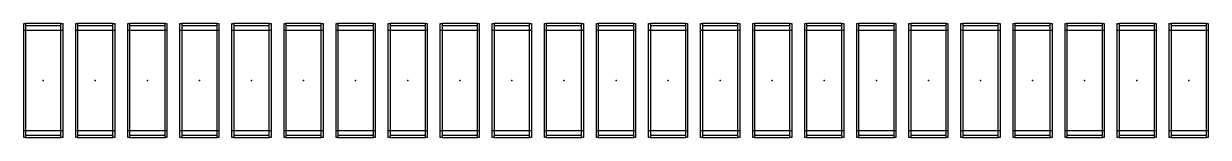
# Model space of a CAD drawing. Header units: millimetres. Extents: x -962357 to -591296, y -223672 to 59420.
# Drawn here: x -746870 to -737770, y -192871 to -191996 of the extents above; entities that cross this region are included whole.
import ezdxf

# ---------------------------------------------------------------- set-up
doc = ezdxf.new("R2010")
doc.units = ezdxf.units.MM
doc.layers.add('A11_ALU.SOLID SHEET', color=2, linetype='Continuous')

# ---------------------------------------------------------------- blocks, each defined once
blk = doc.blocks.new('*U426')
for p, q in [((-387.8, -50950), (-387.8, -50650)), ((387.5, -50650), (387.5, -50950)), ((-387.8, -51350), (-387.8, -51050)), ((387.5, -51050), (387.5, -51350)), ((-387.8, -51750), (-387.8, -51450)), ((387.5, -51450), (387.5, -51750)), ((-387.8, -52150), (-387.8, -51850)), ((387.5, -51850), (387.5, -52150)), ((-387.8, -52550), (-387.8, -52250)), ((387.5, -52250), (387.5, -52550)), ((-387.8, -52950), (-387.8, -52650)), ((387.5, -52650), (387.5, -52950)), ((-387.8, -53350), (-387.8, -53050)), ((387.5, -53050), (387.5, -53350)), ((-387.8, -53750), (-387.8, -53450)), ((387.5, -53450), (387.5, -53750)), ((-387.8, -54150), (-387.8, -53850)), ((387.5, -53850), (387.5, -54150)), ((-387.8, -54550), (-387.8, -54250)), ((387.5, -54250), (387.5, -54550)), ((-387.8, -54950), (-387.8, -54650)), ((387.5, -54650), (387.5, -54950)), ((-387.8, -55350), (-387.8, -55050)), ((387.5, -55050), (387.5, -55350)), ((-387.8, -55750), (-387.8, -55450)), ((387.5, -55450), (387.5, -55750)), ((-387.8, -56150), (-387.8, -55850)), ((387.5, -55850), (387.5, -56150)), ((-387.8, -56550), (-387.8, -56250)), ((387.5, -56250), (387.5, -56550)), ((-387.8, -56950), (-387.8, -56650)), ((387.5, -56650), (387.5, -56950)), ((-387.8, -57350), (-387.8, -57050)), ((387.5, -57050), (387.5, -57350)), ((-387.8, -57750), (-387.8, -57450)), ((387.5, -57450), (387.5, -57750)), ((-387.8, -58150), (-387.8, -57850)), ((387.5, -57850), (387.5, -58150)), ((-387.8, -58550), (-387.8, -58250)), ((387.5, -58250), (387.5, -58550)), ((-387.8, -58950), (-387.8, -58650)), ((387.5, -58650), (387.5, -58950)), ((-387.8, -59350), (-387.8, -59050)), ((387.5, -59050), (387.5, -59350)), ((-387.8, -59750), (-387.8, -59450)), ((387.5, -59450), (387.5, -59750))]:
    blk.add_line(p, q)
for p in [(0, -50800), (0, -51200), (0, -51600), (0, -52000), (0, -52400), (0, -52800), (0, -53200), (0, -53600), (0, -54000), (0, -54400), (0, -54800), (0, -55200), (0, -55600), (0, -56000), (0, -56400), (0, -56800), (0, -57200), (0, -57600), (0, -58000), (0, -58400), (0, -58800), (0, -59200), (0, -59600)]:
    blk.add_point(p)
at = {"layer": 'A11_ALU.SOLID SHEET', "color": 0}
for points in [[(-437.5, -50650), (437.5, -50650), (437.5, -50664), (-437.5, -50664)], [(-437.5, -50936), (-423.5, -50936), (-423.5, -50664), (-437.5, -50664)], [(437.5, -50664), (423.5, -50664), (423.5, -50936), (437.5, -50936)], [(-437.5, -50936), (437.5, -50936), (437.5, -50950), (-437.5, -50950)], [(-437.5, -51050), (437.5, -51050), (437.5, -51064), (-437.5, -51064)], [(-437.5, -51336), (-423.5, -51336), (-423.5, -51064), (-437.5, -51064)], [(437.5, -51064), (423.5, -51064), (423.5, -51336), (437.5, -51336)], [(-437.5, -51336), (437.5, -51336), (437.5, -51350), (-437.5, -51350)], [(-437.5, -51450), (437.5, -51450), (437.5, -51464), (-437.5, -51464)], [(-437.5, -51736), (-423.5, -51736), (-423.5, -51464), (-437.5, -51464)], [(437.5, -51464), (423.5, -51464), (423.5, -51736), (437.5, -51736)], [(-437.5, -51736), (437.5, -51736), (437.5, -51750), (-437.5, -51750)], [(-437.5, -51850), (437.5, -51850), (437.5, -51864), (-437.5, -51864)], [(-437.5, -52136), (-423.5, -52136), (-423.5, -51864), (-437.5, -51864)], [(437.5, -51864), (423.5, -51864), (423.5, -52136), (437.5, -52136)], [(-437.5, -52136), (437.5, -52136), (437.5, -52150), (-437.5, -52150)], [(-437.5, -52250), (437.5, -52250), (437.5, -52264), (-437.5, -52264)], [(-437.5, -52536), (-423.5, -52536), (-423.5, -52264), (-437.5, -52264)], [(437.5, -52264), (423.5, -52264), (423.5, -52536), (437.5, -52536)], [(-437.5, -52536), (437.5, -52536), (437.5, -52550), (-437.5, -52550)], [(-437.5, -52650), (437.5, -52650), (437.5, -52664), (-437.5, -52664)], [(-437.5, -52936), (-423.5, -52936), (-423.5, -52664), (-437.5, -52664)], [(437.5, -52664), (423.5, -52664), (423.5, -52936), (437.5, -52936)], [(-437.5, -52936), (437.5, -52936), (437.5, -52950), (-437.5, -52950)], [(-437.5, -53050), (437.5, -53050), (437.5, -53064), (-437.5, -53064)], [(-437.5, -53336), (-423.5, -53336), (-423.5, -53064), (-437.5, -53064)], [(437.5, -53064), (423.5, -53064), (423.5, -53336), (437.5, -53336)], [(-437.5, -53336), (437.5, -53336), (437.5, -53350), (-437.5, -53350)], [(-437.5, -53450), (437.5, -53450), (437.5, -53464), (-437.5, -53464)], [(-437.5, -53736), (-423.5, -53736), (-423.5, -53464), (-437.5, -53464)], [(437.5, -53464), (423.5, -53464), (423.5, -53736), (437.5, -53736)], [(-437.5, -53736), (437.5, -53736), (437.5, -53750), (-437.5, -53750)], [(-437.5, -53850), (437.5, -53850), (437.5, -53864), (-437.5, -53864)], [(-437.5, -54136), (-423.5, -54136), (-423.5, -53864), (-437.5, -53864)], [(437.5, -53864), (423.5, -53864), (423.5, -54136), (437.5, -54136)], [(-437.5, -54136), (437.5, -54136), (437.5, -54150), (-437.5, -54150)], [(-437.5, -54250), (437.5, -54250), (437.5, -54264), (-437.5, -54264)], [(-437.5, -54536), (-423.5, -54536), (-423.5, -54264), (-437.5, -54264)], [(437.5, -54264), (423.5, -54264), (423.5, -54536), (437.5, -54536)], [(-437.5, -54536), (437.5, -54536), (437.5, -54550), (-437.5, -54550)], [(-437.5, -54650), (437.5, -54650), (437.5, -54664), (-437.5, -54664)], [(-437.5, -54936), (-423.5, -54936), (-423.5, -54664), (-437.5, -54664)], [(437.5, -54664), (423.5, -54664), (423.5, -54936), (437.5, -54936)], [(-437.5, -54936), (437.5, -54936), (437.5, -54950), (-437.5, -54950)], [(-437.5, -55050), (437.5, -55050), (437.5, -55064), (-437.5, -55064)], [(-437.5, -55336), (-423.5, -55336), (-423.5, -55064), (-437.5, -55064)], [(437.5, -55064), (423.5, -55064), (423.5, -55336), (437.5, -55336)], [(-437.5, -55336), (437.5, -55336), (437.5, -55350), (-437.5, -55350)], [(-437.5, -55450), (437.5, -55450), (437.5, -55464), (-437.5, -55464)], [(-437.5, -55736), (-423.5, -55736), (-423.5, -55464), (-437.5, -55464)], [(437.5, -55464), (423.5, -55464), (423.5, -55736), (437.5, -55736)], [(-437.5, -55736), (437.5, -55736), (437.5, -55750), (-437.5, -55750)], [(-437.5, -55850), (437.5, -55850), (437.5, -55864), (-437.5, -55864)], [(-437.5, -56136), (-423.5, -56136), (-423.5, -55864), (-437.5, -55864)], [(437.5, -55864), (423.5, -55864), (423.5, -56136), (437.5, -56136)], [(-437.5, -56136), (437.5, -56136), (437.5, -56150), (-437.5, -56150)], [(-437.5, -56250), (437.5, -56250), (437.5, -56264), (-437.5, -56264)], [(-437.5, -56536), (-423.5, -56536), (-423.5, -56264), (-437.5, -56264)], [(437.5, -56264), (423.5, -56264), (423.5, -56536), (437.5, -56536)], [(-437.5, -56536), (437.5, -56536), (437.5, -56550), (-437.5, -56550)], [(-437.5, -56650), (437.5, -56650), (437.5, -56664), (-437.5, -56664)], [(-437.5, -56936), (-423.5, -56936), (-423.5, -56664), (-437.5, -56664)], [(437.5, -56664), (423.5, -56664), (423.5, -56936), (437.5, -56936)], [(-437.5, -56936), (437.5, -56936), (437.5, -56950), (-437.5, -56950)], [(-437.5, -57050), (437.5, -57050), (437.5, -57064), (-437.5, -57064)], [(-437.5, -57336), (-423.5, -57336), (-423.5, -57064), (-437.5, -57064)], [(437.5, -57064), (423.5, -57064), (423.5, -57336), (437.5, -57336)], [(-437.5, -57336), (437.5, -57336), (437.5, -57350), (-437.5, -57350)], [(-437.5, -57450), (437.5, -57450), (437.5, -57464), (-437.5, -57464)], [(-437.5, -57736), (-423.5, -57736), (-423.5, -57464), (-437.5, -57464)], [(437.5, -57464), (423.5, -57464), (423.5, -57736), (437.5, -57736)], [(-437.5, -57736), (437.5, -57736), (437.5, -57750), (-437.5, -57750)], [(-437.5, -57850), (437.5, -57850), (437.5, -57864), (-437.5, -57864)], [(-437.5, -58136), (-423.5, -58136), (-423.5, -57864), (-437.5, -57864)], [(437.5, -57864), (423.5, -57864), (423.5, -58136), (437.5, -58136)], [(-437.5, -58136), (437.5, -58136), (437.5, -58150), (-437.5, -58150)], [(-437.5, -58250), (437.5, -58250), (437.5, -58264), (-437.5, -58264)], [(-437.5, -58536), (-423.5, -58536), (-423.5, -58264), (-437.5, -58264)], [(437.5, -58264), (423.5, -58264), (423.5, -58536), (437.5, -58536)], [(-437.5, -58536), (437.5, -58536), (437.5, -58550), (-437.5, -58550)], [(-437.5, -58650), (437.5, -58650), (437.5, -58664), (-437.5, -58664)], [(-437.5, -58936), (-423.5, -58936), (-423.5, -58664), (-437.5, -58664)], [(437.5, -58664), (423.5, -58664), (423.5, -58936), (437.5, -58936)], [(-437.5, -58936), (437.5, -58936), (437.5, -58950), (-437.5, -58950)], [(-437.5, -59050), (437.5, -59050), (437.5, -59064), (-437.5, -59064)], [(-437.5, -59336), (-423.5, -59336), (-423.5, -59064), (-437.5, -59064)], [(437.5, -59064), (423.5, -59064), (423.5, -59336), (437.5, -59336)], [(-437.5, -59336), (437.5, -59336), (437.5, -59350), (-437.5, -59350)], [(-437.5, -59450), (437.5, -59450), (437.5, -59464), (-437.5, -59464)], [(-437.5, -59736), (-423.5, -59736), (-423.5, -59464), (-437.5, -59464)], [(437.5, -59464), (423.5, -59464), (423.5, -59736), (437.5, -59736)], [(-437.5, -59736), (437.5, -59736), (437.5, -59750), (-437.5, -59750)]]:
    blk.add_lwpolyline(points, close=True, dxfattribs=at)

msp = doc.modelspace()

# ---------------------------------------------------------------- block references
at = {"rotation": 90}
msp.add_blockref('*U426', (-797519.5, -192433.3), dxfattribs=at)

doc.saveas('drawing.dxf')
